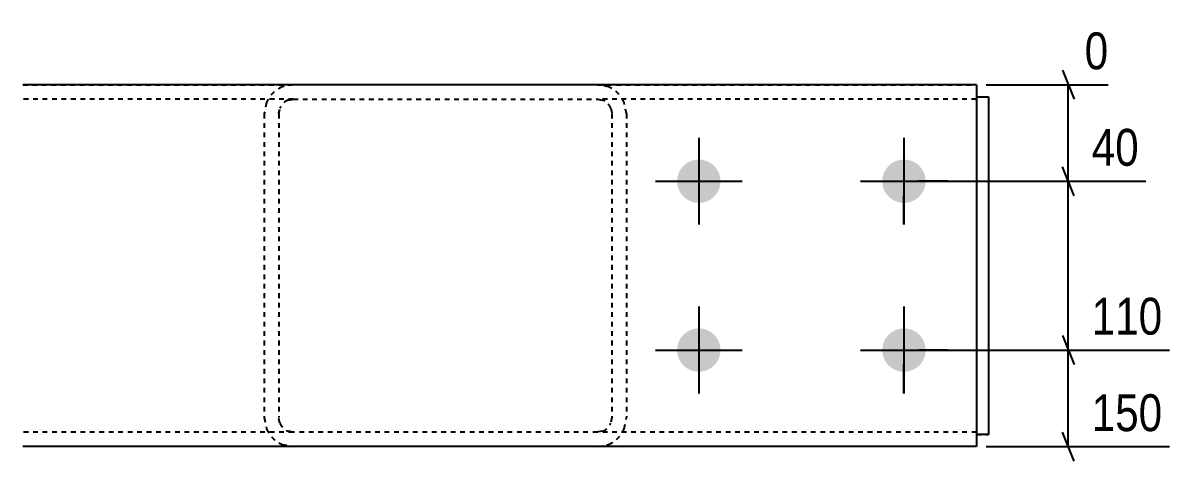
# Model space of a CAD drawing. Header units: millimetres. Extents: x 24 to 26520, y 6 to 1499.
# Drawn here: x 14285.5 to 14760.7, y 9.6 to 191.2 of the extents above; entities that cross this region are included whole.
import ezdxf

# ---------------------------------------------------------------- set-up
doc = ezdxf.new("R2010")
doc.units = ezdxf.units.MM
doc.linetypes.add('DXK_LINE_DOT2', pattern=[3.9198, 1.9599, -1.9599])
doc.layers.add('MÅLSÆTNING', color=7, linetype='Continuous')
doc.layers.add('STÅL', color=7, linetype='Continuous')
doc.styles.add('Arial Narrow', font='ARIALN.TTF', dxfattribs={"height": 0.2})

msp = doc.modelspace()

# ---------------------------------------------------------------- hatches: boundary and pattern name
at = {"layer": 'STÅL', "linetype": 'Continuous'}
for points in [[(14565.46, 134.6, -1), (14565.46, 116.6, -1)], [(14650.45, 134.6, -1), (14650.45, 116.6, -1)], [(14565.46, 64.6, -1), (14565.46, 46.6, -1)], [(14650.45, 64.6, -1), (14650.45, 46.6, -1)]]:
    msp.add_hatch(color=96, dxfattribs=at).paths.add_polyline_path(points)

# ---------------------------------------------------------------- linework, layer by layer
at = {"layer": 'MÅLSÆTNING', "color": 7, "linetype": 'Continuous'}
for p, q in [((14716.12, 171.6), (14720.92, 159.6)), ((14684.48, 165.6), (14735.07, 165.6)), ((14718.52, 125.6), (14718.52, 165.6)), ((14720.92, 119.6), (14716.12, 131.6)), ((14720.92, 119.6), (14716.12, 131.6)), ((14654.45, 125.6), (14750.65, 125.6)), ((14654.45, 125.6), (14750.65, 125.6)), ((14718.52, 55.6), (14718.52, 125.6)), ((14716.12, 61.6), (14720.92, 49.6)), ((14716.12, 61.6), (14720.92, 49.6)), ((14654.45, 55.6), (14760.4, 55.6)), ((14654.45, 55.6), (14760.4, 55.6)), ((14718.52, 15.6), (14718.52, 55.6)), ((14720.92, 9.6), (14716.12, 21.6)), ((14684.48, 15.6), (14760.4, 15.6))]:
    msp.add_line(p, q, dxfattribs=at)
at = {"layer": 'STÅL', "color": 2, "linetype": 'Continuous'}
for p, q in [((14680.45, 165.6), (14285.46, 165.6)), ((14680.45, 165.6), (14680.45, 164.69)), ((14680.45, 164.69), (14680.48, 27.6)), ((14680.45, 160.6), (14685.45, 160.6)), ((14685.45, 160.6), (14685.47, 20.6)), ((14680.48, 27.6), (14680.48, 15.6)), ((14685.47, 20.6), (14680.48, 20.6)), ((14680.48, 15.6), (14285.46, 15.6))]:
    msp.add_line(p, q, dxfattribs=at)
at = {"layer": 'STÅL', "color": 7, "linetype": 'DXK_LINE_DOT2'}
for p, q in [((14285.46, 165.6), (14397.46, 165.6)), ((14397.46, 165.6), (14392.87, 164.69)), ((14523.46, 165.6), (14397.46, 165.6)), ((14528.05, 164.69), (14523.46, 165.6)), ((14523.46, 165.6), (14680.45, 165.6)), ((14680.45, 165.6), (14680.48, 27.6)), ((14397.46, 159.6), (14285.46, 159.6)), ((14386.37, 158.19), (14385.46, 153.6)), ((14395.16, 159.14), (14397.46, 159.6)), ((14397.46, 159.6), (14523.46, 159.6)), ((14523.46, 159.6), (14525.75, 159.14)), ((14680.45, 159.6), (14523.46, 159.6)), ((14535.46, 153.6), (14534.54, 158.19)), ((14680.45, 160.6), (14680.47, 20.6)), ((14680.45, 160.6), (14685.45, 160.6)), ((14680.45, 159.14), (14680.45, 159.6)), ((14685.45, 160.6), (14685.47, 20.6)), ((14385.46, 153.6), (14385.46, 27.6)), ((14391.46, 153.6), (14391.91, 155.9)), ((14391.46, 153.6), (14391.46, 27.6)), ((14529, 155.9), (14529.46, 153.6)), ((14529.46, 153.6), (14529.46, 27.6)), ((14535.46, 153.6), (14535.46, 27.6)), ((14385.46, 27.6), (14386.37, 23.01)), ((14391.91, 25.3), (14391.46, 27.6)), ((14529.46, 27.6), (14529, 25.3)), ((14534.54, 23.01), (14535.46, 27.6)), ((14680.48, 27.6), (14680.48, 15.6)), ((14397.46, 21.6), (14285.46, 21.6)), ((14397.46, 21.6), (14395.16, 22.06)), ((14523.46, 21.6), (14397.46, 21.6)), ((14525.75, 22.06), (14523.46, 21.6)), ((14680.48, 21.6), (14523.46, 21.6)), ((14680.47, 20.6), (14685.47, 20.6)), ((14680.48, 20.6), (14680.47, 20.6)), ((14397.46, 15.6), (14285.46, 15.6)), ((14392.87, 16.51), (14397.46, 15.6)), ((14523.46, 15.6), (14397.46, 15.6)), ((14523.46, 15.6), (14528.05, 16.51)), ((14680.48, 15.6), (14523.46, 15.6))]:
    msp.add_line(p, q, dxfattribs=at)
at = {"layer": 'STÅL', "color": 96, "linetype": 'Continuous'}
for p, q in [((14565.46, 143.6), (14565.46, 107.6)), ((14650.45, 143.6), (14650.45, 107.6)), ((14650.45, 143.6), (14650.45, 131.61)), ((14547.46, 125.6), (14583.46, 125.6)), ((14632.45, 125.6), (14668.45, 125.6)), ((14632.45, 125.6), (14644.44, 125.6)), ((14668.45, 125.6), (14656.46, 125.6)), ((14650.45, 107.6), (14650.45, 119.59)), ((14565.46, 73.6), (14565.46, 37.6)), ((14650.45, 73.6), (14650.45, 37.6)), ((14650.45, 73.6), (14650.45, 61.61)), ((14547.46, 55.6), (14583.46, 55.6)), ((14632.45, 55.6), (14668.45, 55.6)), ((14632.45, 55.6), (14644.44, 55.6)), ((14668.45, 55.6), (14656.46, 55.6)), ((14650.45, 37.6), (14650.45, 49.59))]:
    msp.add_line(p, q, dxfattribs=at)
at = {"layer": 'STÅL', "color": 7, "linetype": 'DXK_LINE_DOT2'}
for centre, radius, start, end in [((14397.46, 153.6), 12, 112.5, 157.5), ((14523.46, 153.6), 12, 22.5, 67.5), ((14397.46, 153.6), 6, 112.5, 157.5), ((14523.46, 153.6), 6, 22.5, 67.5), ((14397.46, 27.6), 6, 202.5, 247.5), ((14523.46, 27.6), 6, 292.5, 337.5), ((14397.46, 27.6), 12, 202.5, 247.5), ((14523.46, 27.6), 12, 292.5, 337.5)]:
    msp.add_arc(centre, radius, start, end, dxfattribs=at)

# ---------------------------------------------------------------- wipeouts: each hides what was drawn before it
at = {"color": 0, "linetype": 'Continuous'}
for points in [[(14750.93, 128.8), (14750.93, 151.2), (14725.03, 151.2), (14725.03, 128.8)], [(14760.68, 58.8), (14760.68, 81.2), (14725.03, 81.2), (14725.03, 58.8)], [(14760.68, 18.8), (14760.68, 41.2), (14725.03, 41.2), (14725.03, 18.8)]]:
    msp.add_wipeout(points, dxfattribs=at).dxf.layer = 'MÅLSÆTNING'

# ---------------------------------------------------------------- next in the draw order: texts
at = {"layer": 'MÅLSÆTNING', "color": 3, "linetype": 'Continuous', "style": 'Arial Narrow'}
for s, p in [('40', (14728.23, 132)), ('110', (14728.23, 62)), ('150', (14728.23, 22))]:
    msp.add_text(s, height=15.271, dxfattribs=at).set_placement(p)

# ---------------------------------------------------------------- next in the draw order: wipeouts: each hides what was drawn before it
at = {"color": 0, "linetype": 'Continuous'}
msp.add_wipeout([(14738.27, 168.8), (14738.27, 191.2), (14722.12, 191.2), (14722.12, 168.8)], dxfattribs=at).dxf.layer = 'MÅLSÆTNING'

# ---------------------------------------------------------------- next in the draw order: texts
at = {"layer": 'MÅLSÆTNING', "color": 3, "linetype": 'Continuous', "style": 'Arial Narrow'}
msp.add_text('0', height=15.27, dxfattribs=at).set_placement((14725.32, 172))

doc.saveas('drawing.dxf')
